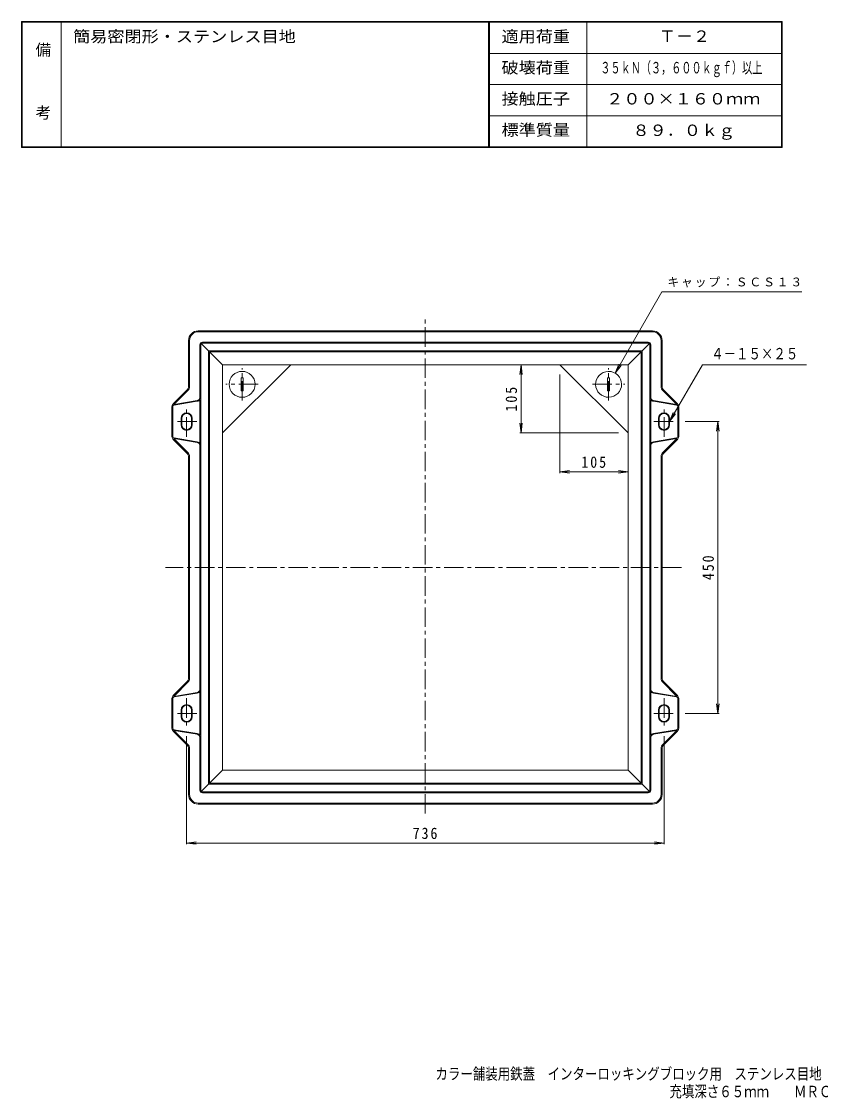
# Model space of a CAD drawing. Units: millimetres, scale not verified. Extents: x -1152 to 1017, y -823 to 838.
# Drawn here: x -1152 to 79, y -823 to 838 of the extents above; entities that cross this region are included whole.
import ezdxf
from ezdxf.enums import TextEntityAlignment as Align

# ---------------------------------------------------------------- set-up
doc = ezdxf.new("R2010")
doc.units = ezdxf.units.MM
doc.header["$LTSCALE"] = 6
doc.linetypes.add('CHAIN1', pattern=[8, 5, -1, 1, -1])
for name, color, linetype, lineweight in [('1-0_1-0ﾚｲﾔ', 3, 'Continuous', 9), ('1-1_1-1ﾚｲﾔ', 2, 'Continuous', 9), ('1-4_1-4ﾚｲﾔ', 7, 'Continuous', 9), ('1-E', 7, 'Continuous', 9), ('F-4_F-4ﾚｲﾔ', 7, 'Continuous', 9)]:
    doc.layers.add(name, color=color, linetype=linetype, lineweight=lineweight)
doc.layers.add('F-0_F-0ﾚｲﾔ', color=2, linetype='Continuous')
doc.styles.add('ＭＳ ゴシック', font='')
doc.styles.get('ＭＳ ゴシック').set_extended_font_data('MS Gothic')

msp = doc.modelspace()

# ---------------------------------------------------------------- linework, layer by layer
at = {"layer": '1-0_1-0ﾚｲﾔ', "linetype": 'CHAIN1'}
for p, q in [((-529.605, -383.464), (-529.605, 384.197)), ((-812.105, 253.629), (-812.105, 303.629)), ((-247.105, 253.629), (-247.105, 303.629)), ((-787.105, 278.629), (-837.105, 278.629)), ((-272.105, 278.629), (-222.105, 278.629)), ((-134.733, -3.871), (-930.032, -3.871))]:
    msp.add_line(p, q, dxfattribs=at)
at = {"layer": '1-0_1-0ﾚｲﾔ'}
for p, q in [((-197.105, 328.629), (-862.105, 328.629)), ((-862.105, -336.371), (-862.105, 328.629)), ((-217.105, 308.629), (-197.105, 328.629)), ((-197.105, -336.371), (-197.105, 328.629)), ((-842.105, 203.629), (-737.106, 308.629)), ((-842.105, -316.372), (-842.105, 308.629)), ((-217.105, 203.629), (-322.105, 308.629)), ((-217.105, -316.372), (-217.105, 308.629)), ((-813.606, 268.629), (-813.606, 288.629)), ((-248.605, 288.629), (-245.605, 288.629)), ((-248.605, 268.629), (-248.605, 288.629)), ((-245.605, 268.629), (-245.605, 288.629)), ((-810.605, 268.629), (-813.606, 268.629)), ((-248.605, 268.629), (-245.605, 268.629)), ((-217.105, -316.372), (-197.105, -336.371)), ((-197.105, -336.371), (-862.105, -336.371))]:
    msp.add_line(p, q, dxfattribs=at)
for points in [[(-217.105, 308.629), (-842.105, 308.629), (-862.105, 328.629)], [(-810.605, 268.629), (-810.605, 288.629), (-813.606, 288.629)], [(-217.105, -316.372), (-842.105, -316.372), (-862.105, -336.371)]]:
    msp.add_lwpolyline(points, dxfattribs=at)
msp.add_circle((-812.105, 278.629), 20, dxfattribs=at)
msp.add_arc((-247.105, 278.629), 20, 91.40329, 90, dxfattribs=at)
at = {"layer": '1-1_1-1ﾚｲﾔ'}
for p, q in [((-879.605, 361.129), (-179.605, 361.129)), ((-179.605, 359.629), (-879.605, 359.629)), ((-894.605, 346.129), (-894.605, 274.2)), ((-893.105, 273.578), (-893.105, 346.129)), ((-877.105, 339.629), (-877.105, 258.346)), ((-183.605, 342.129), (-875.605, 342.129)), ((-863.606, 330.129), (-875.605, 342.129)), ((-875.605, 342.129), (-875.605, -349.871)), ((-873.105, 343.629), (-186.105, 343.629)), ((-195.606, 330.129), (-183.605, 342.129)), ((-183.605, 342.129), (-183.605, -349.871)), ((-182.105, 339.629), (-182.105, 258.346)), ((-166.105, 273.578), (-166.105, 346.129)), ((-164.605, 346.129), (-164.605, 274.2)), ((-195.606, 330.129), (-195.606, -337.871)), ((-917.677, 249.058), (-896.07, 270.664)), ((-894.57, 270.043), (-917.265, 247.348)), ((-164.641, 270.043), (-141.946, 247.348)), ((-141.534, 249.058), (-163.141, 270.664)), ((-881.274, 253.416), (-917.265, 247.348)), ((-916.938, 246.389), (-881.108, 252.43)), ((-876.963, 255.256), (-876.963, 187.001)), ((-182.248, 255.256), (-182.248, 187.001)), ((-142.273, 246.389), (-178.103, 252.43)), ((-177.937, 253.416), (-141.946, 247.348)), ((-920.605, 241.986), (-920.605, 200.271)), ((-918.605, 244.417), (-918.605, 197.84)), ((-140.605, 244.417), (-140.605, 197.84)), ((-138.605, 241.986), (-138.605, 200.271)), ((-906.105, 216.129), (-906.105, 226.129)), ((-905.106, 216.129), (-905.106, 226.129)), ((-890.105, 216.129), (-890.105, 226.129)), ((-889.106, 216.129), (-889.106, 226.129)), ((-170.105, 216.129), (-170.105, 226.129)), ((-169.105, 216.129), (-169.105, 226.129)), ((-154.105, 216.129), (-154.105, 226.129)), ((-153.105, 216.129), (-153.105, 226.129)), ((-917.677, 193.2), (-896.07, 171.593)), ((-894.57, 172.214), (-917.265, 194.909)), ((-881.274, 188.841), (-917.265, 194.909)), ((-916.938, 195.868), (-881.108, 189.827)), ((-877.105, 183.911), (-877.105, -191.654)), ((-182.105, 183.911), (-182.105, -191.654)), ((-142.273, 195.868), (-178.103, 189.828)), ((-177.937, 188.841), (-141.946, 194.909)), ((-164.641, 172.214), (-141.946, 194.909)), ((-141.534, 193.2), (-163.141, 171.593)), ((-894.605, 168.057), (-894.605, -175.8)), ((-893.105, 168.679), (-893.105, -176.422)), ((-166.105, 168.679), (-166.105, -176.422)), ((-164.605, 168.057), (-164.605, -175.8)), ((-917.677, -200.942), (-896.07, -179.336)), ((-894.57, -179.957), (-917.265, -202.652)), ((-164.641, -179.957), (-141.946, -202.652)), ((-141.534, -200.942), (-163.141, -179.336)), ((-881.274, -196.584), (-917.265, -202.652)), ((-916.938, -203.611), (-881.108, -197.57)), ((-876.963, -262.999), (-876.963, -194.744)), ((-182.248, -262.999), (-182.248, -194.744)), ((-142.273, -203.611), (-178.103, -197.57)), ((-177.937, -196.584), (-141.946, -202.652)), ((-920.605, -249.729), (-920.605, -208.013)), ((-918.605, -252.16), (-918.605, -205.583)), ((-140.605, -252.16), (-140.605, -205.583)), ((-138.605, -249.729), (-138.605, -208.013)), ((-906.105, -223.871), (-906.105, -233.871)), ((-905.106, -223.871), (-905.106, -233.871)), ((-890.105, -223.871), (-890.105, -233.871)), ((-889.106, -223.871), (-889.106, -233.871)), ((-170.105, -223.871), (-170.105, -233.871)), ((-169.105, -223.871), (-169.105, -233.871)), ((-154.105, -223.871), (-154.105, -233.871)), ((-153.105, -223.871), (-153.105, -233.871)), ((-917.677, -256.8), (-896.07, -278.407)), ((-894.57, -277.786), (-917.265, -255.091)), ((-881.274, -261.159), (-917.265, -255.091)), ((-916.938, -254.132), (-881.108, -260.173)), ((-142.273, -254.132), (-178.103, -260.173)), ((-177.937, -261.159), (-141.946, -255.091)), ((-164.641, -277.786), (-141.946, -255.091)), ((-141.534, -256.8), (-163.141, -278.407)), ((-894.605, -353.872), (-894.605, -281.943)), ((-893.105, -281.321), (-893.105, -353.872)), ((-877.105, -347.372), (-877.105, -266.089)), ((-182.105, -347.372), (-182.105, -266.089)), ((-166.105, -281.321), (-166.105, -353.872)), ((-164.605, -353.872), (-164.605, -281.943)), ((-863.606, -337.871), (-875.605, -349.871)), ((-195.606, -337.871), (-863.606, -337.871)), ((-195.606, -337.871), (-183.605, -349.871)), ((-183.605, -349.871), (-875.605, -349.871)), ((-873.105, -351.371), (-186.105, -351.371)), ((-179.605, -367.372), (-879.605, -367.372)), ((-879.605, -368.871), (-179.605, -368.871))]:
    msp.add_line(p, q, dxfattribs=at)
at = {"layer": '1-1_1-1ﾚｲﾔ', "linetype": 'CHAIN1'}
for p, q in [((-897.606, 197.87), (-897.606, 241.556)), ((-161.605, 197.87), (-161.605, 241.556)), ((-881.689, 221.129), (-915.024, 221.129)), ((-177.521, 221.129), (-144.187, 221.129)), ((-897.606, -205.613), (-897.606, -249.299)), ((-161.605, -205.613), (-161.605, -249.299)), ((-881.689, -228.871), (-915.024, -228.871)), ((-177.521, -228.871), (-144.187, -228.871))]:
    msp.add_line(p, q, dxfattribs=at)
at = {"layer": '1-1_1-1ﾚｲﾔ'}
msp.add_lwpolyline([(-195.606, 330.129), (-863.606, 330.129), (-863.606, -337.871)], dxfattribs=at)
for centre, radius, start, end in [((-879.605, 346.129), 15, 90, 180), ((-879.605, 346.129), 13.5, 90, 180), ((-179.605, 346.129), 15, 0, 90), ((-179.605, 346.129), 13.5, 0, 90), ((-873.105, 339.629), 4, 90, 180), ((-186.105, 339.629), 4, 0, 90), ((-899.606, 274.2), 5, 315, 0), ((-898.106, 273.578), 5, 315, 0), ((-161.105, 273.578), 5, 180, 225), ((-159.605, 274.2), 5, 180, 225), ((-882.106, 258.346), 5, 279.56926, 0), ((-882.106, 258.346), 6, 279.56926, 328.99783), ((-177.105, 258.346), 6, 211.00217, 260.43074), ((-177.105, 258.346), 5, 180, 260.43074), ((-910.605, 241.986), 10, 135.0002, 180), ((-916.606, 244.417), 2, 99.5686, 180), ((-897.606, 226.129), 8.5, 0, 180), ((-897.606, 226.129), 7.5, 0, 180), ((-161.605, 226.129), 8.5, 0, 180), ((-161.605, 226.129), 7.5, 0, 180), ((-142.605, 244.417), 2, 0, 80.4314), ((-148.605, 241.986), 10, 0, 44.9998), ((-897.606, 216.129), 8.5, 180, 0), ((-897.606, 216.129), 7.5, 180, 0), ((-161.605, 216.129), 8.5, 180, 0), ((-161.605, 216.129), 7.5, 180, 0), ((-910.605, 200.271), 10, 180, 224.9998), ((-148.605, 200.271), 10, 315.0002, 0), ((-916.606, 197.84), 2, 180, 260.4314), ((-882.106, 183.911), 5, 0, 80.43074), ((-882.106, 183.911), 6, 31.00217, 80.43074), ((-177.105, 183.911), 6, 99.56926, 148.99783), ((-177.105, 183.911), 5, 99.56926, 180), ((-142.605, 197.84), 2, 279.5686, 0), ((-899.606, 168.057), 5, 0, 45), ((-898.106, 168.679), 5, 0, 45), ((-161.105, 168.679), 5, 135, 180), ((-159.605, 168.057), 5, 135, 180), ((-899.606, -175.8), 5, 315, 0), ((-898.106, -176.422), 5, 315, 0), ((-161.105, -176.422), 5, 180, 225), ((-159.605, -175.8), 5, 180, 225), ((-882.106, -191.654), 5, 279.56926, 0), ((-882.106, -191.654), 6, 279.56926, 328.99783), ((-177.105, -191.654), 6, 211.00217, 260.43074), ((-177.105, -191.654), 5, 180, 260.43074), ((-910.605, -208.013), 10, 135.0002, 180), ((-916.606, -205.583), 2, 99.5686, 180), ((-897.606, -223.871), 8.5, 0, 180), ((-161.605, -223.871), 8.5, 0, 180), ((-142.605, -205.583), 2, 0, 80.4314), ((-148.605, -208.013), 10, 0, 44.9998), ((-897.606, -223.871), 7.5, 0, 180), ((-161.605, -223.871), 7.5, 0, 180), ((-897.606, -233.871), 8.5, 180, 0), ((-897.606, -233.871), 7.5, 180, 0), ((-161.605, -233.871), 8.5, 180, 0), ((-161.605, -233.871), 7.5, 180, 0), ((-910.605, -249.729), 10, 180, 224.9998), ((-916.606, -252.16), 2, 180, 260.4314), ((-882.106, -266.089), 5, 0, 80.43074), ((-882.106, -266.089), 6, 31.00217, 80.43074), ((-177.105, -266.089), 6, 99.56926, 148.99783), ((-177.105, -266.089), 5, 99.56926, 180), ((-142.605, -252.16), 2, 279.5686, 0), ((-148.605, -249.729), 10, 315.0002, 0), ((-899.606, -281.943), 5, 0, 45), ((-898.106, -281.321), 5, 0, 45), ((-161.105, -281.321), 5, 135, 180), ((-159.605, -281.943), 5, 135, 180), ((-873.105, -347.372), 4, 180, 270), ((-186.105, -347.372), 4, 270, 0), ((-879.605, -353.872), 15, 180, 270), ((-879.605, -353.872), 13.5, 180, 270), ((-179.605, -353.872), 15, 270, 0), ((-179.605, -353.872), 13.5, 270, 0)]:
    msp.add_arc(centre, radius, start, end, dxfattribs=at)
at = {"layer": '1-4_1-4ﾚｲﾔ'}
for p, q in [((-382.105, 308.629), (-384.063, 293.757)), ((-382.105, 203.629), (-382.105, 308.629)), ((-382.105, 308.629), (-380.148, 293.757)), ((-102.486, 308.804), (57.745, 308.804)), ((-322.105, 293.629), (-322.105, 141.829)), ((-382.105, 203.629), (-384.063, 218.5)), ((-382.105, 203.629), (-380.148, 218.5)), ((-129.187, 221.129), (-76.805, 221.129)), ((-78.605, 221.129), (-80.563, 206.257)), ((-78.605, -228.871), (-78.605, 221.129)), ((-78.605, 221.129), (-76.647, 206.257)), ((-232.105, 203.629), (-383.905, 203.629)), ((-322.105, 143.629), (-307.234, 145.587)), ((-322.105, 143.629), (-217.105, 143.629)), ((-322.105, 143.629), (-307.234, 141.671)), ((-217.105, 143.629), (-231.977, 145.587)), ((-217.105, 143.629), (-231.977, 141.671)), ((-78.605, -228.871), (-80.563, -214)), ((-78.605, -228.871), (-76.647, -214)), ((-129.187, -228.871), (-76.805, -228.871)), ((-897.606, -264.299), (-897.606, -430.671)), ((-161.605, -264.299), (-161.605, -430.671)), ((-897.606, -428.871), (-882.734, -426.913)), ((-897.606, -428.871), (-161.605, -428.871)), ((-897.606, -428.871), (-882.734, -430.829)), ((-161.605, -428.871), (-176.477, -426.913)), ((-161.605, -428.871), (-176.477, -430.829))]:
    msp.add_line(p, q, dxfattribs=at)
at = {"layer": '1-E'}
for p, q in [((-237.105, 295.949), (-164.833, 421.129)), ((-164.833, 421.129), (50.629, 421.129)), ((-237.105, 295.949), (-231.365, 309.808)), ((-237.105, 295.949), (-227.974, 307.85)), ((-153.105, 221.129), (-102.486, 308.804)), ((-153.105, 221.129), (-147.365, 234.987)), ((-153.105, 221.129), (-143.974, 233.029))]:
    msp.add_line(p, q, dxfattribs=at)
at = {"layer": 'F-4_F-4ﾚｲﾔ'}
for p, q in [((-1090.8, 644.935), (-1090.8, 836.935)), ((-432, 836.935), (-432, 644.935)), ((-430.8, 836.935), (-430.8, 644.935)), ((-280.8, 836.935), (-280.8, 644.935)), ((20.4, 838.135), (20.4, 643.735)), ((-430.8, 788.935), (19.2, 788.935)), ((-430.8, 740.935), (19.2, 740.935)), ((-430.8, 692.935), (19.2, 692.935)), ((20.4, 643.735), (-1152, 643.735))]:
    msp.add_line(p, q, dxfattribs=at)
msp.add_lwpolyline([(-1152, 643.735), (-1152, 838.135), (20.4, 838.135)], dxfattribs=at)
msp.add_lwpolyline([(-1150.8, 644.935), (-1150.8, 836.935), (19.2, 836.935), (19.2, 644.935)], close=True, dxfattribs=at)

# ---------------------------------------------------------------- texts
at = {"layer": '1-4_1-4ﾚｲﾔ', "color": 6, "style": 'ＭＳ ゴシック', "width": 0.8}
msp.add_text('４－１５×２５', height=17.6, dxfattribs=at).set_placement((-89.058, 311.804), align=Align.BOTTOM_LEFT)
at = {"layer": '1-4_1-4ﾚｲﾔ', "color": 2, "char_height": 17.6, "attachment_point": 7, "rotation": 90, "style": 'ＭＳ ゴシック'}
for s, insert in [('\\T1.27;\\W0.9;105', (-388.105, 236.629)), ('\\T1.27;\\W0.9;450', (-84.605, -23.371))]:
    msp.add_mtext(s, dxfattribs=dict(at, insert=insert))
at = {"layer": '1-4_1-4ﾚｲﾔ', "color": 2, "char_height": 17.6, "attachment_point": 7, "style": 'ＭＳ ゴシック'}
for s, insert in [('\\T1.27;\\W0.9;105', (-289.105, 149.629)), ('\\T1.27;\\W0.9;736', (-549.106, -422.871))]:
    msp.add_mtext(s, dxfattribs=dict(at, insert=insert))
at = {"layer": '1-E', "insert": (-156.371, 428.001), "char_height": 13.2, "attachment_point": 7, "style": 'ＭＳ ゴシック'}
msp.add_mtext('\\T1.17;キャップ：ＳＣＳ１３', dxfattribs=at)
at = {"layer": 'F-0_F-0ﾚｲﾔ', "style": 'ＭＳ ゴシック', "width": 0.8}
for s, p in [('カラー舗装用鉄蓋\u3000インターロッキングブロック用\u3000ステンレス目地\u3000簡易密閉形', (-514.032, -798.875)), ('充填深さ６５ｍｍ\u3000\u3000ＭＲＣＳ－２－６０７０', (-153.37, -826.149))]:
    msp.add_text(s, height=17.6, dxfattribs=at).set_placement(p, align=Align.BOTTOM_LEFT)
at = {"layer": 'F-4_F-4ﾚｲﾔ', "color": 2, "style": 'ＭＳ ゴシック', "width": 1.1}
for s, p in [('簡易密閉形・ステンレス目地', (-1072.596, 800.935)), ('適用荷重', (-412.2, 800.935)), ('Ｔ－２', (-169.8, 801.535)), ('破壊荷重', (-412.2, 752.935)), ('接触圧子', (-412.2, 704.935)), ('２００×１６０ｍｍ', (-250.8, 704.935)), ('標準質量', (-412.2, 656.935)), ('８９．０ｋｇ', (-210.3, 656.335))]:
    msp.add_text(s, height=17.6, dxfattribs=at).set_placement(p, align=Align.BOTTOM_LEFT)
at = {"layer": 'F-4_F-4ﾚｲﾔ', "color": 2, "style": 'ＭＳ ゴシック'}
for s, p in [('備', (-1130.4, 780.535)), ('考', (-1130.4, 683.335))]:
    msp.add_text(s, height=17.6, dxfattribs=at).set_placement(p, align=Align.BOTTOM_LEFT)
at = {"layer": 'F-4_F-4ﾚｲﾔ', "color": 6, "style": 'ＭＳ ゴシック', "width": 0.65}
msp.add_text('３５ｋＮ（３，６００ｋｇｆ）以上', height=17.6, dxfattribs=at).set_placement((-259.8, 752.935), align=Align.BOTTOM_LEFT)

doc.saveas('drawing.dxf')
